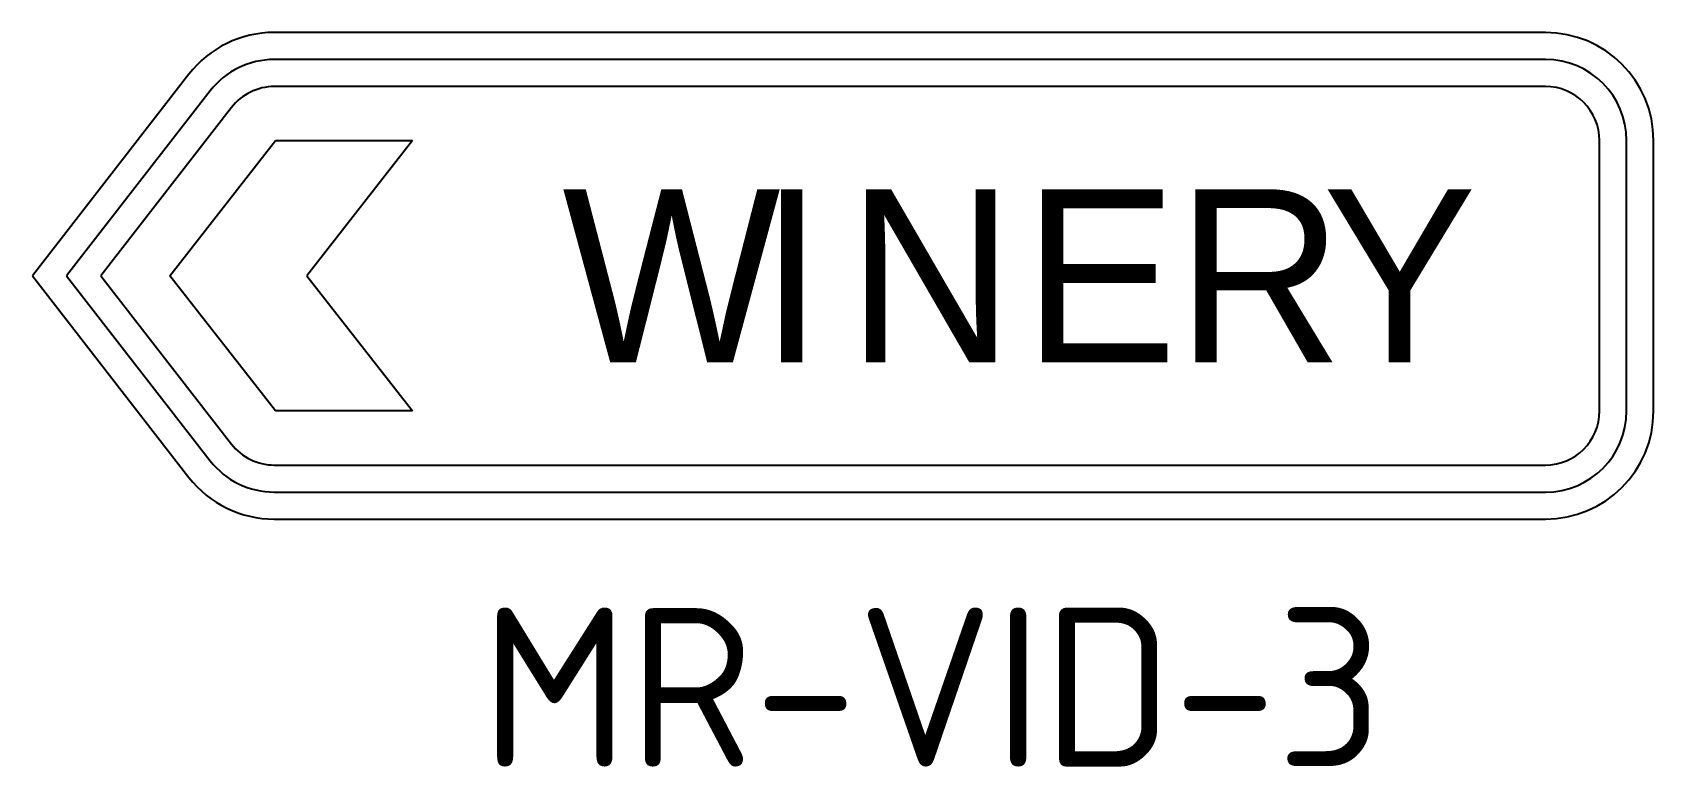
# Model space of a CAD drawing. Extents: x 80 to 105.5, y 186.4 to 197.9.
import ezdxf
from ezdxf.enums import TextEntityAlignment as Align

# ---------------------------------------------------------------- set-up
doc = ezdxf.new("R2010")
doc.units = 0
doc.layers.add('L18', color=4, linetype='CONTINUOUS')
doc.layers.add('T25', color=1, linetype='CONTINUOUS')
doc.styles.add('DSERIES', font='Dseries.shx')
doc.styles.add('ISO', font='iso3098b.shx')

msp = doc.modelspace()

# ---------------------------------------------------------------- linework, layer by layer
at = {"layer": 'L18'}
for p, q in [((103.833, 197.908), (83.837, 197.908)), ((103.833, 197.483), (83.837, 197.483)), ((82.495, 197.251), (80.033, 194.083)), ((82.83, 196.991), (80.572, 194.083)), ((103.833, 197.058), (83.837, 197.058)), ((83.166, 196.73), (81.11, 194.083)), ((82.195, 194.083), (83.855, 196.208)), ((83.855, 196.208), (86.012, 196.208)), ((86.012, 196.208), (84.352, 194.083)), ((104.683, 191.958), (104.683, 196.208)), ((105.108, 191.958), (105.108, 196.208)), ((105.533, 191.958), (105.533, 196.208)), ((80.033, 194.083), (82.495, 190.915)), ((80.572, 194.083), (82.83, 191.176)), ((81.11, 194.083), (83.166, 191.437)), ((83.855, 191.958), (82.195, 194.083)), ((84.352, 194.083), (86.012, 191.958)), ((86.012, 191.958), (83.855, 191.958)), ((83.837, 191.108), (103.833, 191.108)), ((83.837, 190.683), (103.833, 190.683)), ((83.837, 190.258), (103.833, 190.258))]:
    msp.add_line(p, q, dxfattribs=at)
for centre, radius, start, end in [((83.837, 196.208), 1.7, 90, 142.1555), ((103.833, 196.208), 1.7, 0, 90), ((83.837, 196.208), 1.275, 90, 142.1555), ((103.833, 196.208), 1.275, 0, 90), ((83.837, 196.208), 0.85, 90, 142.1555), ((103.833, 196.208), 0.85, 0, 90), ((103.833, 191.958), 0.85, 270, 0), ((103.833, 191.958), 1.275, 270, 0), ((103.833, 191.958), 1.7, 270, 0), ((83.837, 191.958), 0.85, 217.8445, 270), ((83.837, 191.958), 1.275, 217.8445, 270), ((83.837, 191.958), 1.7, 217.8445, 270)]:
    msp.add_arc(centre, radius, start, end, dxfattribs=at)

# ---------------------------------------------------------------- texts
at = {"layer": 'L18', "style": 'DSERIES'}
for s, p in [('W', (88.368, 192.723)), ('I', (91.471, 192.723)), ('N', (92.848, 192.723)), ('E', (95.613, 192.723)), ('R', (98.025, 192.723)), ('Y', (100.326, 192.723))]:
    msp.add_text(s, height=2.72, dxfattribs=at).set_placement(p)
at = {"layer": 'T25', "style": 'ISO'}
msp.add_text('MR-VID-3', height=2.5, dxfattribs=at).set_placement((94.184, 186.369), align=Align.CENTER)

doc.saveas('drawing.dxf')
